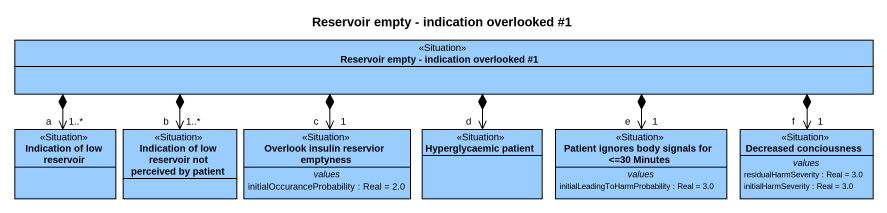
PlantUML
@startuml
title Reservoir empty - indication overlooked #1
hide circle
hide empty members
class "Reservoir empty - indication overlooked #1" as Reservoir_empty_indication <<Situation>> #99CCFF
class "Indication of low reservoir" as Indication_of_low_reservoir <<Situation>> #99CCFF
class "Indication of low reservoir not perceived by patient" as Indication_of_low_reservoir_2 <<Situation>> #99CCFF
class "Overlook insulin reservior emptyness" as Overlook_insulin_reservior <<Situation>> #99CCFF {
  -- values --
  initialOccuranceProbability : Real = 2.0
}
class "Hyperglycaemic patient" as Hyperglycaemic_patient <<Situation>> #99CCFF
class "Patient ignores body signals for <=30 Minutes" as Patient_ignores_body <<Situation>> #99CCFF {
  -- values --
  initialLeadingToHarmProbability : Real = 3.0
}
class "Decreased conciousness" as Decreased_conciousness <<Situation>> #99CCFF {
  -- values --
  residualHarmSeverity : Real = 3.0
  initialHarmSeverity : Real = 3.0
}
Reservoir_empty_indication *--> "d" Hyperglycaemic_patient
Indication_of_low_reservoir "a\n1..*" <-right-* Reservoir_empty_indication
Indication_of_low_reservoir_2 "b\n1..*" <-right-* Reservoir_empty_indication
Overlook_insulin_reservior "c\n1" <-up-* Reservoir_empty_indication
Patient_ignores_body "e\n1" <-left-* Reservoir_empty_indication
Decreased_conciousness "f\n1" <-left-* Reservoir_empty_indication
@enduml
